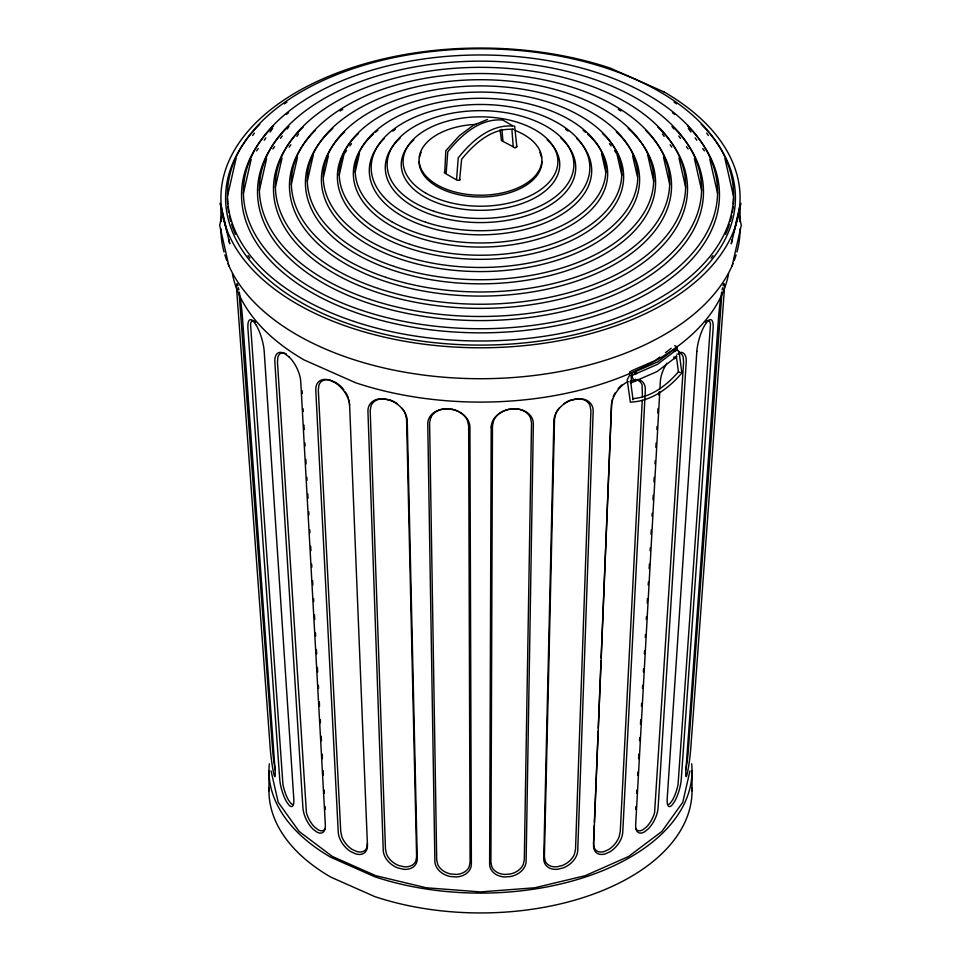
<?xml version="1.0" encoding="UTF-8"?>
<svg xmlns="http://www.w3.org/2000/svg" width="961" height="961" viewBox="0 0 961 961"><rect width="100%" height="100%" fill="white"/><g stroke="black" fill="none" stroke-linecap="round" stroke-linejoin="round"><path stroke-width="1.44" d="M594.27 825.403L593.538 843.35L594.15 847.626A16.817 10.295 -50.2 0 0 603.976 851.614L608.613 849.56A16.817 10.295 -50.2 0 0 619.22 836.514L620.265 831.505L642.26 400.293M594.391 822.412L598.126 731.177M598.247 728.186L601.009 660.892M601.13 657.901L611.544 403.668L612.445 399.283M642.416 397.301L642.08 384.832A19.676 12.049 -50.2 0 0 637.059 380.075M676.784 356.519L657.036 371.583L631.317 382.778L631.449 380.376L632.71 380.64L633.299 379.415L631.701 375.583L631.833 373.18L629.791 371.595L629.635 374.466L631.365 376.496L631.209 379.211M676.916 354.128L678.55 354.177L679.295 352.855L677.181 349.323L677.313 346.933L674.646 345.696M635.726 809.546L635.894 806.555M636.638 793.089L636.807 790.098M637.636 775.131L637.804 772.139M638.56 758.673L638.801 754.181M639.558 740.715L639.726 737.724M640.47 724.258L640.723 719.765M641.467 706.299L641.636 703.308M642.465 688.34L642.633 685.349M643.389 671.883L643.546 668.892M644.387 653.924L644.555 650.933M645.299 637.467L645.468 634.476M646.297 619.509L646.465 616.518M647.221 603.052L647.462 598.559M648.219 585.093L648.387 582.102M649.131 568.636L649.384 564.143M650.129 550.677L650.297 547.686M651.041 534.208L651.294 529.727M652.051 516.261L652.207 513.27M652.963 499.792L653.216 495.311M653.96 481.845L654.213 477.353M654.958 463.887L655.126 460.896M655.87 447.43L656.123 442.937M656.88 429.471L657.048 426.48M657.792 413.014L658.045 408.521M658.79 395.055L658.958 392.064M659.751 392.016L635.665 824.67A18.403 8.505 -63.2 0 0 644.074 832.106L647.966 829.175A18.403 8.505 -63.2 0 0 658.081 807.817L686.214 362.057A21.262 9.826 -63.2 0 0 680.616 352.303M659.919 389.013L660.327 381.529A21.262 9.826 -63.2 0 1 666.874 363.234M721.867 293.285L688.076 753.7A16.817 1.213 -82.9 0 1 685.758 769.833M512.261 129.303L513.51 129.339C491.888 127.669 474.326 143.609 461.616 159.286L459.574 180.332L457.052 180.2L444.703 173.076L445.808 150.733L459.37 135.693L473.437 125.23L487.491 119.464M446.144 173.388L447.766 151.826C461.208 135.141 479.779 118.107 502.783 120.053L513.234 126.083C490.23 124.149 471.659 141.171 458.217 157.856L456.595 179.419M367.462 843.35L366.85 847.626A16.817 10.295 50.2 0 1 357.024 851.614L352.387 849.56A16.817 10.295 50.2 0 1 341.78 836.514L340.735 831.505L318.307 389.854L319.016 384.88A19.676 12.049 50.2 0 1 330.512 380.208L335.93 382.61A19.676 12.049 50.2 0 1 343.846 389.794M221.667 216.225L219.709 225.282L228.898 266.053M221.571 218.844L220.922 221.715L220.922 205.041L227.144 232.346M227.433 196.404L236.058 158.589M243.409 193.365L251.157 159.358M259.374 190.338L266.581 158.733M275.351 187.299L282.005 158.109M291.315 184.272L297.442 157.412M307.292 181.245L313.19 155.358M323.569 176.824L328.302 156.09M339.221 175.178L344.038 154.06L346.525 150.589M355.198 172.139L359.462 153.412M732.222 239.517L731.237 243.83L740.979 203.324M733.856 232.346L740.078 205.041L740.078 221.715L739.429 218.844M722.119 289.85L722.6 287.771M732.102 266.053L741.291 225.282L739.333 216.225M689.926 770.986L682.79 802.279L661.877 831.445L628.59 856.491L585.213 875.699L534.7 887.784L480.5 891.904L426.3 887.784L375.787 875.699L332.41 856.491L299.123 831.445L278.209 802.279L271.074 770.986M673.757 357.084L674.154 358.189M629.287 375.883L627.173 379.739L630.344 402.118C651.162 401.458 668.868 388.316 681.866 372.964L679.031 351.342M511.901 129.543L513.258 146.937L515.048 147.97L516.826 146.757L514.64 125.987M252.623 135.501L254.365 133.074M256.563 150.865L258.257 148.511M264.179 140.258L265.861 137.891M270.101 132.005L272.636 128.462M272.864 149.003L274.558 146.637M280.504 138.348L282.21 135.981M287.303 128.87L288.997 126.504M289.165 147.129L290.871 144.751M296.853 136.414L298.559 134.035M349.852 145.964L351.51 143.645M675.006 350.429L675.943 349.72L675.403 351.546L675.078 349.287L674.081 351.221M444.174 172.379L444.691 171.755M676.304 355.654L678.43 371.847C666.79 385.277 651.378 397.181 633.083 398.623M659.739 357.048L655.15 360.543L631.125 371.006M665.468 352.675L671.198 348.314M677.313 346.933L657.552 361.985L631.833 373.18M677.181 349.323L657.42 364.387L631.701 375.583M628.194 381.637L626.272 382.49A21.262 13.022 -50.2 0 0 611.568 405.17L593.562 845.067A18.403 11.268 -50.2 0 0 604.974 853.993L610.043 851.746A18.403 11.268 -50.2 0 0 622.764 832.13L645.312 390.214A21.262 13.022 -50.2 0 0 637.539 379.451M513.33 146.829L501.438 140.582L500.092 129.783M635.485 379.175L633.972 380.424L634.789 380.916M680.268 372.532L678.43 371.847M629.984 381.781L631.317 382.778M459.562 179.01L460.091 179.707M706.635 133.074L708.377 135.501M688.364 128.462L690.899 132.005M695.139 137.891L696.821 140.258M702.743 148.511L704.437 150.865M672.003 126.504L673.697 128.87M678.79 135.981L680.496 138.348M686.442 146.637L688.136 149.003M662.441 134.035L664.147 136.414M670.129 144.751L671.835 147.129M609.49 143.645L611.148 145.964M614.475 150.589L616.962 154.06L621.779 175.178M516.297 145.988L516.826 146.757M632.674 398.863L633.035 399.8L630.5 380.472M724.942 158.589L733.567 196.404M709.843 159.358L717.591 193.365M694.419 158.733L701.626 190.338M678.995 158.109L685.649 187.299M663.558 157.412L669.685 184.272M647.81 155.358L653.708 181.245M632.698 156.09L637.431 176.824M601.538 153.412L605.802 172.139M228.778 239.517L229.763 243.83L220.021 203.324M238.4 287.771L238.893 289.922M348.651 399.332L349.251 402.251M501.93 129.279L502.879 140.786M239.145 293.357L272.924 753.7A16.817 1.213 82.9 0 0 275.242 769.833M302.03 390.61L302.198 393.614M303.027 408.569L303.195 411.56M303.94 425.026L304.193 429.519M304.937 442.985L305.105 445.976M305.85 459.442L306.103 463.935M306.847 477.401L307.015 480.392M307.76 493.858L308.013 498.339M308.757 511.805L308.925 514.796M309.754 529.763L309.922 532.754M310.667 546.22L310.92 550.713M311.664 564.179L311.832 567.17M312.577 580.636L312.83 585.117M313.574 598.583L313.742 601.574M314.487 615.04L314.74 619.533M315.484 632.999L315.652 635.99M316.397 649.456L316.649 653.948M317.394 667.414L317.635 671.895M318.391 685.361L318.547 688.352M319.304 701.818L319.545 706.311M320.301 719.777L320.457 722.768M321.214 736.234L321.454 740.727M322.211 754.193L322.452 758.673M323.124 770.65L323.364 775.131M324.193 790.098L324.362 793.089M325.106 806.555L325.274 809.546M349.552 403.704L367.438 845.067A18.403 11.268 50.2 0 1 356.026 853.993L350.957 851.746A18.403 11.268 50.2 0 1 338.236 832.13L315.785 390.262A21.262 13.022 50.2 0 1 328.974 379.943L334.824 382.538A21.262 13.022 50.2 0 1 349.528 405.206M692.028 770.986L692.028 790.831M268.972 770.986L268.972 790.831M547.181 139.838A79.246 45.756 0 0 1 532.394 199.143A79.246 45.756 0 0 1 428.606 199.143A79.246 45.756 0 0 1 413.819 139.838M616.373 131.933A159.106 91.86 0 0 1 583.723 249.62A159.106 91.86 0 0 1 377.277 249.62A159.106 91.86 0 0 1 344.627 131.933M701.266 124.329A254.917 147.177 0 0 1 480.5 345.095A254.917 147.177 0 0 1 259.734 124.329M284.408 103.872A254.917 147.177 0 0 1 286.955 102.13M674.045 102.13A254.917 147.177 0 0 1 676.592 103.872M687.439 125.903A238.953 137.952 0 0 1 480.5 332.842A238.953 137.952 0 0 1 273.561 125.903M286.246 114.551A238.953 137.952 0 0 1 288.564 112.713M672.436 112.713A238.953 137.952 0 0 1 674.754 114.551M628.182 128.474A175.07 101.073 0 0 1 594.955 259.242A175.07 101.073 0 0 1 366.045 259.242A175.07 101.073 0 0 1 332.818 128.474M673.613 127.489A222.976 128.738 0 0 1 480.5 320.59A222.976 128.738 0 0 1 287.387 127.489M560.996 138.216A95.223 54.981 0 0 1 542.677 209.234A95.223 54.981 0 0 1 418.323 209.234A95.223 54.981 0 0 1 400.004 138.216M657.829 127.152A207.011 119.512 0 0 1 614.535 279.903A207.011 119.512 0 0 1 346.465 279.903A207.011 119.512 0 0 1 303.171 127.152M736.126 254.905A259.578 149.868 0 0 1 734.18 260.611M733.075 263.446A259.578 149.868 0 0 1 480.5 378.718A259.578 149.868 0 0 1 227.925 263.446M226.82 260.611A259.578 149.868 0 0 1 224.874 254.905M224.045 252.022A259.578 149.868 0 0 1 220.922 228.85M740.078 228.85A259.578 149.868 0 0 1 736.955 252.022M602.451 133.435A143.129 82.634 0 0 1 573.501 239.505A143.129 82.634 0 0 1 387.499 239.505A143.129 82.634 0 0 1 358.549 133.435M587.591 134.072A127.164 73.42 0 0 1 563.723 229.162A127.164 73.42 0 0 1 397.277 229.162A127.164 73.42 0 0 1 373.409 134.072M375.571 132.186A127.164 73.42 0 0 1 377.841 130.324M583.159 130.324A127.164 73.42 0 0 1 585.429 132.186M541.92 161.52A61.42 35.461 0 0 1 480.5 196.993A61.42 35.461 0 0 1 419.08 161.52M419.464 157.556A61.42 35.461 0 0 1 421.17 152.343M539.83 152.343A61.42 35.461 0 0 1 541.536 157.556M515.276 130.516A61.42 35.461 0 0 1 518.628 187.551A61.42 35.461 0 0 1 423.236 172.584A61.42 35.461 0 0 1 476.139 124.377M576.792 138.528A111.188 64.195 0 0 1 480.5 234.82A111.188 64.195 0 0 1 384.208 138.528M392.881 131.104A111.188 64.195 0 0 1 395.343 129.351M565.657 129.351A111.188 64.195 0 0 1 568.119 131.104M645.948 130.636A191.047 110.299 0 0 1 480.5 296.084A191.047 110.299 0 0 1 315.052 130.636M340.122 110.983A191.047 110.299 0 0 1 342.741 109.374M618.259 109.374A191.047 110.299 0 0 1 620.878 110.983M733.111 206.699A253.067 146.108 0 0 1 732.282 212.585M731.717 215.516A253.067 146.108 0 0 1 730.276 221.378M729.411 224.285A253.067 146.108 0 0 1 725.579 234.328M712.966 255.662A253.067 146.108 0 0 1 711.104 258.089M249.896 258.089A253.067 146.108 0 0 1 248.034 255.662M235.421 234.328A253.067 146.108 0 0 1 231.589 224.285M230.724 221.378A253.067 146.108 0 0 1 229.283 215.516M228.718 212.585A253.067 146.108 0 0 1 227.889 206.699M227.637 203.768A253.067 146.108 0 0 1 227.433 197.918M733.567 197.918A253.067 146.108 0 0 1 733.363 203.768M691.656 763.755A211.528 122.119 0 0 1 591.64 874.894A211.528 122.119 0 0 1 374.742 876.744L330.932 857.344A211.528 122.119 0 0 1 269.344 763.755M691.968 787.948A211.528 122.119 0 0 1 588.42 895.856A211.528 122.119 0 0 1 374.742 896.589L330.932 877.177A211.528 122.119 0 0 1 269.032 787.948M728.57 273.897A249.596 144.102 0 0 1 355.702 382.79L304.012 359.882A249.596 144.102 0 0 1 232.43 273.897M345.419 392.016A19.676 12.049 50.2 0 1 348.35 397.878M397.085 403.644A19.676 14.139 33.3 0 0 391.103 400.401L384.784 398.887A19.676 14.139 33.3 0 0 371.15 405.47L370.189 410.575L385.481 849.356L386.574 854.197A16.817 12.085 33.3 0 0 398.719 865.513L404.125 866.798A16.817 12.085 33.3 0 0 415.777 861.176L416.606 856.792L406.587 419.272L405.314 413.638A19.676 14.139 33.3 0 0 402.022 408.245M559.086 408.221A19.676 14.139 -33.3 0 0 555.794 413.602L554.521 419.248L544.394 856.792L545.223 861.176A16.817 12.085 -33.3 0 0 556.875 866.798L562.281 865.513A16.817 12.085 -33.3 0 0 574.426 854.197L575.519 849.356L590.919 410.551L589.958 405.434A19.676 14.139 -33.3 0 0 576.324 398.863L570.017 400.365A19.676 14.139 -33.3 0 0 564.023 403.62M613.202 396.665A19.676 12.049 -50.2 0 1 614.968 393.109M618.127 388.676A19.676 12.049 -50.2 0 1 621.983 384.856M635.714 828.286A16.817 7.772 -63.2 0 0 642.669 829.896L646.224 827.229A16.817 7.772 -63.2 0 0 654.573 812.742L683.607 362.045L683.187 357.144A19.676 9.093 -63.2 0 0 679.511 353.047M668.303 804.477A16.817 4.673 -73.7 0 0 670.298 803.144L672.532 800.032A16.817 4.673 -73.7 0 0 678.058 784.488L710.491 324.265A19.676 5.466 -73.7 0 0 705.41 322.163M723.08 285.621A21.262 1.538 -82.9 0 1 724.15 292.54L690.815 747.802A18.403 1.321 -82.9 0 1 687.764 771.202L686.935 774.866A18.403 1.321 -82.9 0 1 686.01 768.872L718.6 316.878A21.262 1.538 -82.9 0 1 721.062 295.868M721.279 294.571A21.262 1.538 -82.9 0 1 721.699 292.072M237.932 285.693A21.262 1.538 82.9 0 0 236.874 292.612L270.185 747.802A18.403 1.321 82.9 0 0 273.236 771.202L274.065 774.866A18.403 1.321 82.9 0 0 274.99 768.872L242.424 316.95A21.262 1.538 82.9 0 0 239.95 295.94M239.313 292.144A21.262 1.538 82.9 0 1 239.733 294.631M292.697 804.477A16.817 4.673 73.7 0 1 290.702 803.144L288.468 800.032A16.817 4.673 73.7 0 1 282.942 784.488L250.557 324.325A19.676 5.466 73.7 0 1 255.626 322.223M286.462 354.068A19.676 9.093 63.2 0 0 277.885 357.204L277.465 362.093L306.427 812.742A16.817 7.772 63.2 0 0 314.776 827.229L318.331 829.896A16.817 7.772 63.2 0 0 325.286 828.286M491.191 427.092L489.63 863.963A18.403 14.247 -11.9 0 0 504.561 876.973L510.904 876.492A18.403 14.247 -11.9 0 0 526.123 861.188L533.355 423.885A21.262 16.457 -11.9 0 0 516.093 408.857L508.777 409.41A21.262 16.457 -11.9 0 0 491.191 427.092M492.464 425.783L490.903 862.437L491.888 866.966A16.817 13.01 -11.9 0 0 504.573 874.438L510.363 873.993A16.817 13.01 -11.9 0 0 523.228 864.588L524.298 859.903L531.529 422.816L530.376 417.555A19.676 15.22 -11.9 0 0 515.54 408.809L508.765 409.326A19.676 15.22 -11.9 0 0 493.726 420.329L492.464 425.783M553.884 420.702L543.746 858.461A18.403 13.226 -33.3 0 0 557.392 869.309L563.29 867.891A18.403 13.226 -33.3 0 0 577.753 850.329L593.165 411.308A21.262 15.28 -33.3 0 0 577.417 398.791L570.594 400.425A21.262 15.28 -33.3 0 0 553.884 420.702M696.833 351.426L667.21 798.687A18.403 5.105 -73.7 0 0 672.027 805.114L674.478 801.702A18.403 5.105 -73.7 0 0 681.289 779.059L713.11 328.734A21.262 5.898 -73.7 0 0 707.536 321.322L704.701 325.262A21.262 5.898 -73.7 0 0 696.833 351.426M430.744 417.555L429.591 422.828L436.702 859.903L437.772 864.588A16.817 13.01 11.9 0 0 450.637 873.993L456.427 874.438A16.817 13.01 11.9 0 0 469.112 866.966L470.097 862.437L468.656 425.795L467.394 420.341A19.676 15.22 11.9 0 0 452.355 409.326L445.58 408.821A19.676 15.22 11.9 0 0 430.744 417.555M674.622 357.516L674.562 358.741L675.559 356.795L674.622 357.516M634.644 372.628L634.572 373.853L636.086 372.592L634.644 372.628M635.305 373.18L635.245 374.406L636.747 373.144L635.305 373.18M634.921 380.256L634.861 381.481L636.362 380.232L634.921 380.256M452.343 409.422L445.027 408.869A21.262 16.457 11.9 0 0 427.765 423.897L434.877 861.188A18.403 14.247 11.9 0 0 450.096 876.492L456.439 876.973A18.403 14.247 11.9 0 0 471.37 863.963L469.929 427.104A21.262 16.457 11.9 0 0 452.343 409.422M390.526 400.449L383.703 398.815A21.262 15.28 33.3 0 0 367.943 411.332L383.247 850.329A18.403 13.226 33.3 0 0 397.71 867.891L403.608 869.309A18.403 13.226 33.3 0 0 417.254 858.461L407.236 420.726A21.262 15.28 33.3 0 0 390.526 400.449M664.051 91.944L610.295 68.123A259.578 149.868 0 0 0 221.907 184.86A259.578 149.868 0 0 0 569.284 338.752A259.578 149.868 0 0 0 664.051 91.944M289.057 356.915L284.564 353.528A21.262 9.826 63.2 0 0 274.858 362.105L302.919 807.817A18.403 8.505 63.2 0 0 313.034 829.175L316.926 832.106A18.403 8.505 63.2 0 0 325.335 824.67L300.745 381.589A21.262 9.826 63.2 0 0 289.057 356.915M256.335 325.323L253.512 321.382A21.262 5.898 73.7 0 0 247.938 328.806L279.711 779.059A18.403 5.105 73.7 0 0 286.522 801.702L288.973 805.114A18.403 5.105 73.7 0 0 293.79 798.687L264.215 351.486A21.262 5.898 73.7 0 0 256.335 325.323M361.949 310.403A237.091 136.882 0 0 0 717.591 191.852A237.091 136.882 0 0 0 361.949 73.312A237.091 136.882 0 0 0 361.949 310.403M401.878 255.314A157.244 90.778 0 0 0 637.744 176.692A157.244 90.778 0 0 0 401.878 98.07A157.244 90.778 0 0 0 401.878 255.314M353.972 321.418A253.067 146.108 0 0 0 733.567 194.891A253.067 146.108 0 0 0 353.972 68.351A253.067 146.108 0 0 0 353.972 321.418M385.914 277.345A189.185 109.23 0 0 0 669.685 182.758A189.185 109.23 0 0 0 385.914 88.16A189.185 109.23 0 0 0 385.914 277.345M393.89 266.329A173.208 100.004 0 0 0 653.708 179.719A173.208 100.004 0 0 0 393.89 93.121A173.208 100.004 0 0 0 393.89 266.329M433.819 211.24A93.361 53.9 0 0 0 573.861 164.559A93.361 53.9 0 0 0 433.819 117.879A93.361 53.9 0 0 0 433.819 211.24M391.896 221.775A125.302 72.339 0 0 0 601.538 189.353A125.302 72.339 0 0 0 448.066 100.749A125.302 72.339 0 0 0 391.896 221.775M377.925 288.36A205.149 118.443 0 0 0 685.649 185.785A205.149 118.443 0 0 0 377.925 83.211A205.149 118.443 0 0 0 377.925 288.36M409.866 244.298A141.279 81.565 0 0 0 621.779 173.653A141.279 81.565 0 0 0 409.866 103.019A141.279 81.565 0 0 0 409.866 244.298M425.771 193.125A77.397 44.687 0 0 0 555.254 173.088A77.397 44.687 0 0 0 460.463 118.371A77.397 44.687 0 0 0 425.771 193.125M425.831 222.255A109.338 63.126 0 0 0 589.838 167.586A109.338 63.126 0 0 0 425.831 112.93A109.338 63.126 0 0 0 425.831 222.255M369.937 299.388A221.126 127.669 0 0 0 701.626 188.824A221.126 127.669 0 0 0 369.937 78.261A221.126 127.669 0 0 0 369.937 299.388"/></g></svg>
